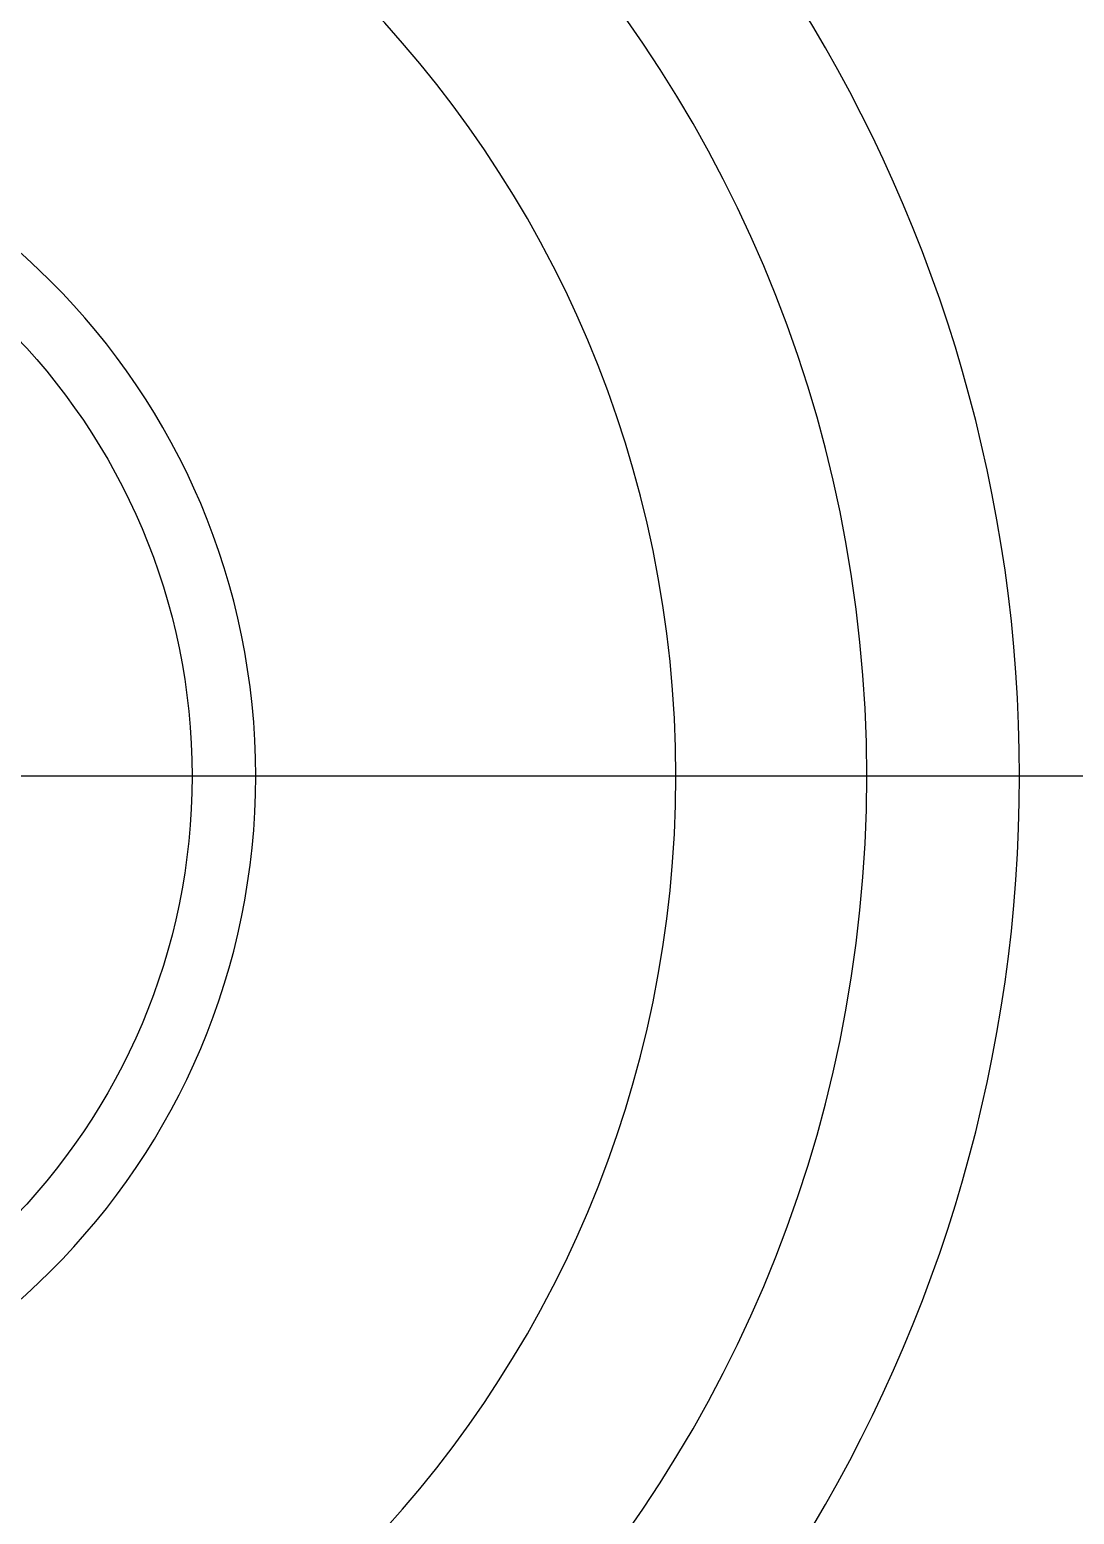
# Model space of a CAD drawing. Header units: millimetres. Extents: x -60 to 7633, y -2614 to 2146.
# Drawn here: x 2478.86 to 2487.06, y -2376.98 to -2365.32 of the extents above; entities that cross this region are included whole.
import ezdxf
from ezdxf.lldxf.tags import DXFTag

# ---------------------------------------------------------------- set-up
doc = ezdxf.new("R2010")
doc.units = ezdxf.units.MM
doc.layers.get('0').update_dxf_attribs({"color": 250})
tags = doc.linetypes.add('CENTER2', pattern=[28.575, 19.05, -3.175, 3.175, -3.175]).pattern_tags.tags
tags[10:11] = [DXFTag(74, 4), DXFTag(75, 0), DXFTag(340, '0'), DXFTag(46, 0.0), DXFTag(50, 0.0), DXFTag(44, 0.0), DXFTag(45, 0.0)]
tags[8:9] = [DXFTag(74, 4), DXFTag(75, 0), DXFTag(340, '0'), DXFTag(46, 0.0), DXFTag(50, 0.0), DXFTag(44, 0.0), DXFTag(45, 0.0)]
tags[6:7] = [DXFTag(74, 4), DXFTag(75, 0), DXFTag(340, '0'), DXFTag(46, 0.0), DXFTag(50, 0.0), DXFTag(44, 0.0), DXFTag(45, 0.0)]
tags[4:5] = [DXFTag(74, 4), DXFTag(75, 0), DXFTag(340, '0'), DXFTag(46, 0.0), DXFTag(50, 0.0), DXFTag(44, 0.0), DXFTag(45, 0.0)]

msp = doc.modelspace()

# ---------------------------------------------------------------- linework, layer by layer
at = {"linetype": 'CENTER2'}
msp.add_line((2495.134, -2371.186), (2455.134, -2371.186), dxfattribs=at)
at = {"linetype": 'Continuous'}
msp.add_circle((2475.134, -2371.186), 5, dxfattribs=at)
for radius, start, end in [(10.3, 270, 90), (11.5, 296.4077, 63.5923), (8.8, 270, 90), (5.5, 270, 90)]:
    msp.add_arc((2475.134, -2371.186), radius, start, end, dxfattribs=at)

doc.saveas('drawing.dxf')
